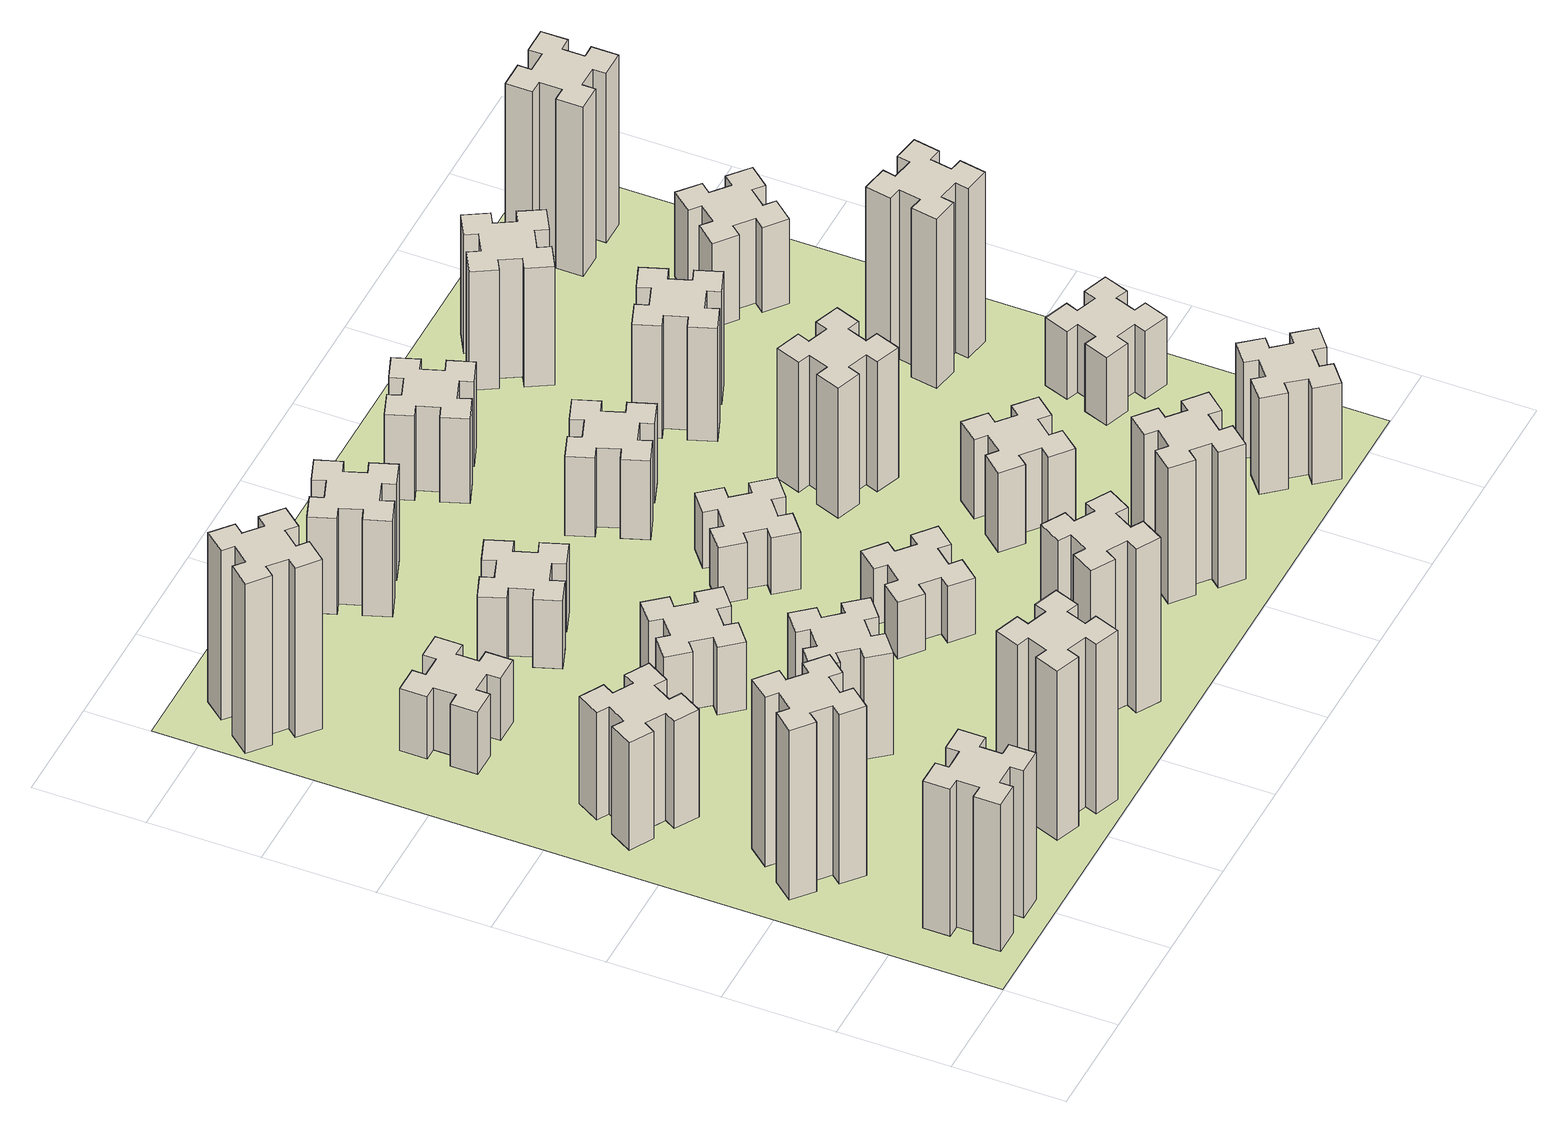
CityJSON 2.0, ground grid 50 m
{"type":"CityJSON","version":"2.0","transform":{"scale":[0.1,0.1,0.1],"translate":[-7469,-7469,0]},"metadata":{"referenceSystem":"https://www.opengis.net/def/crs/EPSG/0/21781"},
"CityObjects":{
"building1":{"type":"Building","attributes":{"class":"1000","function":"1000","usage":"1000","yearOfConstruction":2016,"roofType":"1000","measuredHeight":78,"storeysAboveGround":30,"storeysBelowGround":0},"geometry":[{"type":"Solid","lod":"1","boundaries":[[[[0,1,2,3,4,5,6,7,8,9,10,11,12,13,14,15,16,17,18,19]],[[17,16,20,21]],[[16,15,22,20]],[[15,14,23,22]],[[14,13,24,23]],[[13,12,25,24]],[[12,11,26,25]],[[11,10,27,26]],[[10,9,28,27]],[[9,8,29,28]],[[8,7,30,29]],[[7,6,31,30]],[[6,5,32,31]],[[5,4,33,32]],[[4,3,34,33]],[[3,2,35,34]],[[2,1,36,35]],[[1,0,37,36]],[[0,19,38,37]],[[19,18,39,38]],[[18,17,21,39]],[[24,25,26,27,28,29,30,31,32,33,34,35,36,37,38,39,21,20,22,23]]]]}]},
"building2":{"type":"Building","attributes":{"class":"1000","function":"1000","usage":"1000","yearOfConstruction":2016,"roofType":"1000","measuredHeight":90,"storeysAboveGround":30,"storeysBelowGround":0},"geometry":[{"type":"Solid","lod":"1","boundaries":[[[[40,41,42,43,44,45,46,47,48,49,50,51,52,53,54,55,56,57,58,59]],[[57,56,60,61]],[[56,55,62,60]],[[55,54,63,62]],[[54,53,64,63]],[[53,52,65,64]],[[52,51,66,65]],[[51,50,67,66]],[[50,49,68,67]],[[49,48,69,68]],[[48,47,70,69]],[[47,46,71,70]],[[46,45,72,71]],[[45,44,73,72]],[[44,43,74,73]],[[43,42,75,74]],[[42,41,76,75]],[[41,40,77,76]],[[40,59,78,77]],[[59,58,79,78]],[[58,57,61,79]],[[64,65,66,67,68,69,70,71,72,73,74,75,76,77,78,79,61,60,62,63]]]]}]},
"building3":{"type":"Building","attributes":{"class":"1000","function":"1000","usage":"1000","yearOfConstruction":2016,"roofType":"1000","measuredHeight":57,"storeysAboveGround":30,"storeysBelowGround":0},"geometry":[{"type":"Solid","lod":"1","boundaries":[[[[80,81,82,83,84,85,86,87,88,89,90,91,92,93,94,95,96,97,98,99]],[[97,96,100,101]],[[96,95,102,100]],[[95,94,103,102]],[[94,93,104,103]],[[93,92,105,104]],[[92,91,106,105]],[[91,90,107,106]],[[90,89,108,107]],[[89,88,109,108]],[[88,87,110,109]],[[87,86,111,110]],[[86,85,112,111]],[[85,84,113,112]],[[84,83,114,113]],[[83,82,115,114]],[[82,81,116,115]],[[81,80,117,116]],[[80,99,118,117]],[[99,98,119,118]],[[98,97,101,119]],[[104,105,106,107,108,109,110,111,112,113,114,115,116,117,118,119,101,100,102,103]]]]}]},
"building4":{"type":"Building","attributes":{"class":"1000","function":"1000","usage":"1000","yearOfConstruction":2016,"roofType":"1000","measuredHeight":90,"storeysAboveGround":30,"storeysBelowGround":0},"geometry":[{"type":"Solid","lod":"1","boundaries":[[[[120,121,122,123,124,125,126,127,128,129,130,131,132,133,134,135,136,137,138,139]],[[137,136,140,141]],[[136,135,142,140]],[[135,134,143,142]],[[134,133,144,143]],[[133,132,145,144]],[[132,131,146,145]],[[131,130,147,146]],[[130,129,148,147]],[[129,128,149,148]],[[128,127,150,149]],[[127,126,151,150]],[[126,125,152,151]],[[125,124,153,152]],[[124,123,154,153]],[[123,122,155,154]],[[122,121,156,155]],[[121,120,157,156]],[[120,139,158,157]],[[139,138,159,158]],[[138,137,141,159]],[[144,145,146,147,148,149,150,151,152,153,154,155,156,157,158,159,141,140,142,143]]]]}]},
"building5":{"type":"Building","attributes":{"class":"1000","function":"1000","usage":"1000","yearOfConstruction":2016,"roofType":"1000","measuredHeight":33,"storeysAboveGround":30,"storeysBelowGround":0},"geometry":[{"type":"Solid","lod":"1","boundaries":[[[[160,161,162,163,164,165,166,167,168,169,170,171,172,173,174,175,176,177,178,179]],[[177,176,180,181]],[[176,175,182,180]],[[175,174,183,182]],[[174,173,184,183]],[[173,172,185,184]],[[172,171,186,185]],[[171,170,187,186]],[[170,169,188,187]],[[169,168,189,188]],[[168,167,190,189]],[[167,166,191,190]],[[166,165,192,191]],[[165,164,193,192]],[[164,163,194,193]],[[163,162,195,194]],[[162,161,196,195]],[[161,160,197,196]],[[160,179,198,197]],[[179,178,199,198]],[[178,177,181,199]],[[184,185,186,187,188,189,190,191,192,193,194,195,196,197,198,199,181,180,182,183]]]]}]},
"building6":{"type":"Building","attributes":{"class":"1000","function":"1000","usage":"1000","yearOfConstruction":2016,"roofType":"1000","measuredHeight":90,"storeysAboveGround":30,"storeysBelowGround":0},"geometry":[{"type":"Solid","lod":"1","boundaries":[[[[200,201,202,203,204,205,206,207,208,209,210,211,212,213,214,215,216,217,218,219]],[[217,216,220,221]],[[216,215,222,220]],[[215,214,223,222]],[[214,213,224,223]],[[213,212,225,224]],[[212,211,226,225]],[[211,210,227,226]],[[210,209,228,227]],[[209,208,229,228]],[[208,207,230,229]],[[207,206,231,230]],[[206,205,232,231]],[[205,204,233,232]],[[204,203,234,233]],[[203,202,235,234]],[[202,201,236,235]],[[201,200,237,236]],[[200,219,238,237]],[[219,218,239,238]],[[218,217,221,239]],[[224,225,226,227,228,229,230,231,232,233,234,235,236,237,238,239,221,220,222,223]]]]}]},
"building7":{"type":"Building","attributes":{"class":"1000","function":"1000","usage":"1000","yearOfConstruction":2016,"roofType":"1000","measuredHeight":54,"storeysAboveGround":30,"storeysBelowGround":0},"geometry":[{"type":"Solid","lod":"1","boundaries":[[[[240,241,242,243,244,245,246,247,248,249,250,251,252,253,254,255,256,257,258,259]],[[257,256,260,261]],[[256,255,262,260]],[[255,254,263,262]],[[254,253,264,263]],[[253,252,265,264]],[[252,251,266,265]],[[251,250,267,266]],[[250,249,268,267]],[[249,248,269,268]],[[248,247,270,269]],[[247,246,271,270]],[[246,245,272,271]],[[245,244,273,272]],[[244,243,274,273]],[[243,242,275,274]],[[242,241,276,275]],[[241,240,277,276]],[[240,259,278,277]],[[259,258,279,278]],[[258,257,261,279]],[[264,265,266,267,268,269,270,271,272,273,274,275,276,277,278,279,261,260,262,263]]]]}]},
"building8":{"type":"Building","attributes":{"class":"1000","function":"1000","usage":"1000","yearOfConstruction":2016,"roofType":"1000","measuredHeight":36,"storeysAboveGround":30,"storeysBelowGround":0},"geometry":[{"type":"Solid","lod":"1","boundaries":[[[[280,281,282,283,284,285,286,287,288,289,290,291,292,293,294,295,296,297,298,299]],[[297,296,300,301]],[[296,295,302,300]],[[295,294,303,302]],[[294,293,304,303]],[[293,292,305,304]],[[292,291,306,305]],[[291,290,307,306]],[[290,289,308,307]],[[289,288,309,308]],[[288,287,310,309]],[[287,286,311,310]],[[286,285,312,311]],[[285,284,313,312]],[[284,283,314,313]],[[283,282,315,314]],[[282,281,316,315]],[[281,280,317,316]],[[280,299,318,317]],[[299,298,319,318]],[[298,297,301,319]],[[304,305,306,307,308,309,310,311,312,313,314,315,316,317,318,319,301,300,302,303]]]]}]},
"building9":{"type":"Building","attributes":{"class":"1000","function":"1000","usage":"1000","yearOfConstruction":2016,"roofType":"1000","measuredHeight":87,"storeysAboveGround":30,"storeysBelowGround":0},"geometry":[{"type":"Solid","lod":"1","boundaries":[[[[320,321,322,323,324,325,326,327,328,329,330,331,332,333,334,335,336,337,338,339]],[[337,336,340,341]],[[336,335,342,340]],[[335,334,343,342]],[[334,333,344,343]],[[333,332,345,344]],[[332,331,346,345]],[[331,330,347,346]],[[330,329,348,347]],[[329,328,349,348]],[[328,327,350,349]],[[327,326,351,350]],[[326,325,352,351]],[[325,324,353,352]],[[324,323,354,353]],[[323,322,355,354]],[[322,321,356,355]],[[321,320,357,356]],[[320,339,358,357]],[[339,338,359,358]],[[338,337,341,359]],[[344,345,346,347,348,349,350,351,352,353,354,355,356,357,358,359,341,340,342,343]]]]}]},
"building10":{"type":"Building","attributes":{"class":"1000","function":"1000","usage":"1000","yearOfConstruction":2016,"roofType":"1000","measuredHeight":36,"storeysAboveGround":30,"storeysBelowGround":0},"geometry":[{"type":"Solid","lod":"1","boundaries":[[[[360,361,362,363,364,365,366,367,368,369,370,371,372,373,374,375,376,377,378,379]],[[377,376,380,381]],[[376,375,382,380]],[[375,374,383,382]],[[374,373,384,383]],[[373,372,385,384]],[[372,371,386,385]],[[371,370,387,386]],[[370,369,388,387]],[[369,368,389,388]],[[368,367,390,389]],[[367,366,391,390]],[[366,365,392,391]],[[365,364,393,392]],[[364,363,394,393]],[[363,362,395,394]],[[362,361,396,395]],[[361,360,397,396]],[[360,379,398,397]],[[379,378,399,398]],[[378,377,381,399]],[[384,385,386,387,388,389,390,391,392,393,394,395,396,397,398,399,381,380,382,383]]]]}]},
"building11":{"type":"Building","attributes":{"class":"1000","function":"1000","usage":"1000","yearOfConstruction":2016,"roofType":"1000","measuredHeight":51,"storeysAboveGround":30,"storeysBelowGround":0},"geometry":[{"type":"Solid","lod":"1","boundaries":[[[[400,401,402,403,404,405,406,407,408,409,410,411,412,413,414,415,416,417,418,419]],[[417,416,420,421]],[[416,415,422,420]],[[415,414,423,422]],[[414,413,424,423]],[[413,412,425,424]],[[412,411,426,425]],[[411,410,427,426]],[[410,409,428,427]],[[409,408,429,428]],[[408,407,430,429]],[[407,406,431,430]],[[406,405,432,431]],[[405,404,433,432]],[[404,403,434,433]],[[403,402,435,434]],[[402,401,436,435]],[[401,400,437,436]],[[400,419,438,437]],[[419,418,439,438]],[[418,417,421,439]],[[424,425,426,427,428,429,430,431,432,433,434,435,436,437,438,439,421,420,422,423]]]]}]},
"building12":{"type":"Building","attributes":{"class":"1000","function":"1000","usage":"1000","yearOfConstruction":2016,"roofType":"1000","measuredHeight":30,"storeysAboveGround":30,"storeysBelowGround":0},"geometry":[{"type":"Solid","lod":"1","boundaries":[[[[440,441,442,443,444,445,446,447,448,449,450,451,452,453,454,455,456,457,458,459]],[[457,456,460,461]],[[456,455,462,460]],[[455,454,463,462]],[[454,453,464,463]],[[453,452,465,464]],[[452,451,466,465]],[[451,450,467,466]],[[450,449,468,467]],[[449,448,469,468]],[[448,447,470,469]],[[447,446,471,470]],[[446,445,472,471]],[[445,444,473,472]],[[444,443,474,473]],[[443,442,475,474]],[[442,441,476,475]],[[441,440,477,476]],[[440,459,478,477]],[[459,458,479,478]],[[458,457,461,479]],[[464,465,466,467,468,469,470,471,472,473,474,475,476,477,478,479,461,460,462,463]]]]}]},
"building13":{"type":"Building","attributes":{"class":"1000","function":"1000","usage":"1000","yearOfConstruction":2016,"roofType":"1000","measuredHeight":30,"storeysAboveGround":30,"storeysBelowGround":0},"geometry":[{"type":"Solid","lod":"1","boundaries":[[[[480,481,482,483,484,485,486,487,488,489,490,491,492,493,494,495,496,497,498,499]],[[497,496,500,501]],[[496,495,502,500]],[[495,494,503,502]],[[494,493,504,503]],[[493,492,505,504]],[[492,491,506,505]],[[491,490,507,506]],[[490,489,508,507]],[[489,488,509,508]],[[488,487,510,509]],[[487,486,511,510]],[[486,485,512,511]],[[485,484,513,512]],[[484,483,514,513]],[[483,482,515,514]],[[482,481,516,515]],[[481,480,517,516]],[[480,499,518,517]],[[499,498,519,518]],[[498,497,501,519]],[[504,505,506,507,508,509,510,511,512,513,514,515,516,517,518,519,501,500,502,503]]]]}]},
"building14":{"type":"Building","attributes":{"class":"1000","function":"1000","usage":"1000","yearOfConstruction":2016,"roofType":"1000","measuredHeight":72,"storeysAboveGround":30,"storeysBelowGround":0},"geometry":[{"type":"Solid","lod":"1","boundaries":[[[[520,521,522,523,524,525,526,527,528,529,530,531,532,533,534,535,536,537,538,539]],[[537,536,540,541]],[[536,535,542,540]],[[535,534,543,542]],[[534,533,544,543]],[[533,532,545,544]],[[532,531,546,545]],[[531,530,547,546]],[[530,529,548,547]],[[529,528,549,548]],[[528,527,550,549]],[[527,526,551,550]],[[526,525,552,551]],[[525,524,553,552]],[[524,523,554,553]],[[523,522,555,554]],[[522,521,556,555]],[[521,520,557,556]],[[520,539,558,557]],[[539,538,559,558]],[[538,537,541,559]],[[544,545,546,547,548,549,550,551,552,553,554,555,556,557,558,559,541,540,542,543]]]]}]},
"building15":{"type":"Building","attributes":{"class":"1000","function":"1000","usage":"1000","yearOfConstruction":2016,"roofType":"1000","measuredHeight":42,"storeysAboveGround":30,"storeysBelowGround":0},"geometry":[{"type":"Solid","lod":"1","boundaries":[[[[560,561,562,563,564,565,566,567,568,569,570,571,572,573,574,575,576,577,578,579]],[[577,576,580,581]],[[576,575,582,580]],[[575,574,583,582]],[[574,573,584,583]],[[573,572,585,584]],[[572,571,586,585]],[[571,570,587,586]],[[570,569,588,587]],[[569,568,589,588]],[[568,567,590,589]],[[567,566,591,590]],[[566,565,592,591]],[[565,564,593,592]],[[564,563,594,593]],[[563,562,595,594]],[[562,561,596,595]],[[561,560,597,596]],[[560,579,598,597]],[[579,578,599,598]],[[578,577,581,599]],[[584,585,586,587,588,589,590,591,592,593,594,595,596,597,598,599,581,580,582,583]]]]}]},
"building16":{"type":"Building","attributes":{"class":"1000","function":"1000","usage":"1000","yearOfConstruction":2016,"roofType":"1000","measuredHeight":45,"storeysAboveGround":30,"storeysBelowGround":0},"geometry":[{"type":"Solid","lod":"1","boundaries":[[[[600,601,602,603,604,605,606,607,608,609,610,611,612,613,614,615,616,617,618,619]],[[617,616,620,621]],[[616,615,622,620]],[[615,614,623,622]],[[614,613,624,623]],[[613,612,625,624]],[[612,611,626,625]],[[611,610,627,626]],[[610,609,628,627]],[[609,608,629,628]],[[608,607,630,629]],[[607,606,631,630]],[[606,605,632,631]],[[605,604,633,632]],[[604,603,634,633]],[[603,602,635,634]],[[602,601,636,635]],[[601,600,637,636]],[[600,619,638,637]],[[619,618,639,638]],[[618,617,621,639]],[[624,625,626,627,628,629,630,631,632,633,634,635,636,637,638,639,621,620,622,623]]]]}]},
"building17":{"type":"Building","attributes":{"class":"1000","function":"1000","usage":"1000","yearOfConstruction":2016,"roofType":"1000","measuredHeight":42,"storeysAboveGround":30,"storeysBelowGround":0},"geometry":[{"type":"Solid","lod":"1","boundaries":[[[[640,641,642,643,644,645,646,647,648,649,650,651,652,653,654,655,656,657,658,659]],[[657,656,660,661]],[[656,655,662,660]],[[655,654,663,662]],[[654,653,664,663]],[[653,652,665,664]],[[652,651,666,665]],[[651,650,667,666]],[[650,649,668,667]],[[649,648,669,668]],[[648,647,670,669]],[[647,646,671,670]],[[646,645,672,671]],[[645,644,673,672]],[[644,643,674,673]],[[643,642,675,674]],[[642,641,676,675]],[[641,640,677,676]],[[640,659,678,677]],[[659,658,679,678]],[[658,657,661,679]],[[664,665,666,667,668,669,670,671,672,673,674,675,676,677,678,679,661,660,662,663]]]]}]},
"building18":{"type":"Building","attributes":{"class":"1000","function":"1000","usage":"1000","yearOfConstruction":2016,"roofType":"1000","measuredHeight":69,"storeysAboveGround":30,"storeysBelowGround":0},"geometry":[{"type":"Solid","lod":"1","boundaries":[[[[680,681,682,683,684,685,686,687,688,689,690,691,692,693,694,695,696,697,698,699]],[[697,696,700,701]],[[696,695,702,700]],[[695,694,703,702]],[[694,693,704,703]],[[693,692,705,704]],[[692,691,706,705]],[[691,690,707,706]],[[690,689,708,707]],[[689,688,709,708]],[[688,687,710,709]],[[687,686,711,710]],[[686,685,712,711]],[[685,684,713,712]],[[684,683,714,713]],[[683,682,715,714]],[[682,681,716,715]],[[681,680,717,716]],[[680,699,718,717]],[[699,698,719,718]],[[698,697,701,719]],[[704,705,706,707,708,709,710,711,712,713,714,715,716,717,718,719,701,700,702,703]]]]}]},
"building19":{"type":"Building","attributes":{"class":"1000","function":"1000","usage":"1000","yearOfConstruction":2016,"roofType":"1000","measuredHeight":60,"storeysAboveGround":30,"storeysBelowGround":0},"geometry":[{"type":"Solid","lod":"1","boundaries":[[[[720,721,722,723,724,725,726,727,728,729,730,731,732,733,734,735,736,737,738,739]],[[737,736,740,741]],[[736,735,742,740]],[[735,734,743,742]],[[734,733,744,743]],[[733,732,745,744]],[[732,731,746,745]],[[731,730,747,746]],[[730,729,748,747]],[[729,728,749,748]],[[728,727,750,749]],[[727,726,751,750]],[[726,725,752,751]],[[725,724,753,752]],[[724,723,754,753]],[[723,722,755,754]],[[722,721,756,755]],[[721,720,757,756]],[[720,739,758,757]],[[739,738,759,758]],[[738,737,741,759]],[[744,745,746,747,748,749,750,751,752,753,754,755,756,757,758,759,741,740,742,743]]]]}]},
"building20":{"type":"Building","attributes":{"class":"1000","function":"1000","usage":"1000","yearOfConstruction":2016,"roofType":"1000","measuredHeight":51,"storeysAboveGround":30,"storeysBelowGround":0},"geometry":[{"type":"Solid","lod":"1","boundaries":[[[[760,761,762,763,764,765,766,767,768,769,770,771,772,773,774,775,776,777,778,779]],[[777,776,780,781]],[[776,775,782,780]],[[775,774,783,782]],[[774,773,784,783]],[[773,772,785,784]],[[772,771,786,785]],[[771,770,787,786]],[[770,769,788,787]],[[769,768,789,788]],[[768,767,790,789]],[[767,766,791,790]],[[766,765,792,791]],[[765,764,793,792]],[[764,763,794,793]],[[763,762,795,794]],[[762,761,796,795]],[[761,760,797,796]],[[760,779,798,797]],[[779,778,799,798]],[[778,777,781,799]],[[784,785,786,787,788,789,790,791,792,793,794,795,796,797,798,799,781,780,782,783]]]]}]},
"building21":{"type":"Building","attributes":{"class":"1000","function":"1000","usage":"1000","yearOfConstruction":2016,"roofType":"1000","measuredHeight":63,"storeysAboveGround":30,"storeysBelowGround":0},"geometry":[{"type":"Solid","lod":"1","boundaries":[[[[800,801,802,803,804,805,806,807,808,809,810,811,812,813,814,815,816,817,818,819]],[[817,816,820,821]],[[816,815,822,820]],[[815,814,823,822]],[[814,813,824,823]],[[813,812,825,824]],[[812,811,826,825]],[[811,810,827,826]],[[810,809,828,827]],[[809,808,829,828]],[[808,807,830,829]],[[807,806,831,830]],[[806,805,832,831]],[[805,804,833,832]],[[804,803,834,833]],[[803,802,835,834]],[[802,801,836,835]],[[801,800,837,836]],[[800,819,838,837]],[[819,818,839,838]],[[818,817,821,839]],[[824,825,826,827,828,829,830,831,832,833,834,835,836,837,838,839,821,820,822,823]]]]}]},
"building22":{"type":"Building","attributes":{"class":"1000","function":"1000","usage":"1000","yearOfConstruction":2016,"roofType":"1000","measuredHeight":36,"storeysAboveGround":30,"storeysBelowGround":0},"geometry":[{"type":"Solid","lod":"1","boundaries":[[[[840,841,842,843,844,845,846,847,848,849,850,851,852,853,854,855,856,857,858,859]],[[857,856,860,861]],[[856,855,862,860]],[[855,854,863,862]],[[854,853,864,863]],[[853,852,865,864]],[[852,851,866,865]],[[851,850,867,866]],[[850,849,868,867]],[[849,848,869,868]],[[848,847,870,869]],[[847,846,871,870]],[[846,845,872,871]],[[845,844,873,872]],[[844,843,874,873]],[[843,842,875,874]],[[842,841,876,875]],[[841,840,877,876]],[[840,859,878,877]],[[859,858,879,878]],[[858,857,861,879]],[[864,865,866,867,868,869,870,871,872,873,874,875,876,877,878,879,861,860,862,863]]]]}]},
"building23":{"type":"Building","attributes":{"class":"1000","function":"1000","usage":"1000","yearOfConstruction":2016,"roofType":"1000","measuredHeight":90,"storeysAboveGround":30,"storeysBelowGround":0},"geometry":[{"type":"Solid","lod":"1","boundaries":[[[[880,881,882,883,884,885,886,887,888,889,890,891,892,893,894,895,896,897,898,899]],[[897,896,900,901]],[[896,895,902,900]],[[895,894,903,902]],[[894,893,904,903]],[[893,892,905,904]],[[892,891,906,905]],[[891,890,907,906]],[[890,889,908,907]],[[889,888,909,908]],[[888,887,910,909]],[[887,886,911,910]],[[886,885,912,911]],[[885,884,913,912]],[[884,883,914,913]],[[883,882,915,914]],[[882,881,916,915]],[[881,880,917,916]],[[880,899,918,917]],[[899,898,919,918]],[[898,897,901,919]],[[904,905,906,907,908,909,910,911,912,913,914,915,916,917,918,919,901,900,902,903]]]]}]},
"building24":{"type":"Building","attributes":{"class":"1000","function":"1000","usage":"1000","yearOfConstruction":2016,"roofType":"1000","measuredHeight":45,"storeysAboveGround":30,"storeysBelowGround":0},"geometry":[{"type":"Solid","lod":"1","boundaries":[[[[920,921,922,923,924,925,926,927,928,929,930,931,932,933,934,935,936,937,938,939]],[[937,936,940,941]],[[936,935,942,940]],[[935,934,943,942]],[[934,933,944,943]],[[933,932,945,944]],[[932,931,946,945]],[[931,930,947,946]],[[930,929,948,947]],[[929,928,949,948]],[[928,927,950,949]],[[927,926,951,950]],[[926,925,952,951]],[[925,924,953,952]],[[924,923,954,953]],[[923,922,955,954]],[[922,921,956,955]],[[921,920,957,956]],[[920,939,958,957]],[[939,938,959,958]],[[938,937,941,959]],[[944,945,946,947,948,949,950,951,952,953,954,955,956,957,958,959,941,940,942,943]]]]}]},
"building25":{"type":"Building","attributes":{"class":"1000","function":"1000","usage":"1000","yearOfConstruction":2016,"roofType":"1000","measuredHeight":90,"storeysAboveGround":30,"storeysBelowGround":0},"geometry":[{"type":"Solid","lod":"1","boundaries":[[[[960,961,962,963,964,965,966,967,968,969,970,971,972,973,974,975,976,977,978,979]],[[977,976,980,981]],[[976,975,982,980]],[[975,974,983,982]],[[974,973,984,983]],[[973,972,985,984]],[[972,971,986,985]],[[971,970,987,986]],[[970,969,988,987]],[[969,968,989,988]],[[968,967,990,989]],[[967,966,991,990]],[[966,965,992,991]],[[965,964,993,992]],[[964,963,994,993]],[[963,962,995,994]],[[962,961,996,995]],[[961,960,997,996]],[[960,979,998,997]],[[979,978,999,998]],[[978,977,981,999]],[[984,985,986,987,988,989,990,991,992,993,994,995,996,997,998,999,981,980,982,983]]]]}]},
"landuse1":{"type":"LandUse","attributes":{"name":"plot1","function":"1010"},"geometry":[{"type":"MultiSurface","lod":"1","boundaries":[[[1000,1001,1002,1003]]]}]}
},
"vertices":[
[265,325,0],[265,225,0],[205,225,0],[205,105,0],[325,105,0],[325,165,0],[425,165,0],[425,105,0],[545,105,0],[545,225,0],[485,225,0],[485,325,0],[545,325,0],[545,445,0],[425,445,0],[425,385,0],[325,385,0],[325,445,0],[205,445,0],[205,325,0],[325,385,780],[325,445,780],[425,385,780],[425,445,780],[545,445,780],[545,325,780],[485,325,780],[485,225,780],[545,225,780],[545,105,780],[425,105,780],[425,165,780],[325,165,780],[325,105,780],[205,105,780],[205,225,780],[265,225,780],[265,325,780],[205,325,780],[205,445,780],
[484,1067,0],[408,1132,0],[446,1178,0],[354,1255,0],[277,1163,0],[323,1124,0],[259,1048,0],[213,1086,0],[136,994,0],[228,917,0],[266,963,0],[343,899,0],[304,853,0],[396,776,0],[473,868,0],[427,906,0],[492,983,0],[538,944,0],[615,1036,0],[523,1113,0],[492,983,900],[538,944,900],[427,906,900],[473,868,900],[396,776,900],[304,853,900],[343,899,900],[266,963,900],[228,917,900],[136,994,900],[213,1086,900],[259,1048,900],[323,1124,900],[277,1163,900],[354,1255,900],[446,1178,900],[408,1132,900],[484,1067,900],[523,1113,900],[615,1036,900],
[474,1826,0],[387,1876,0],[417,1928,0],[313,1988,0],[253,1884,0],[305,1854,0],[255,1767,0],[203,1797,0],[143,1693,0],[247,1633,0],[277,1685,0],[364,1635,0],[334,1583,0],[438,1523,0],[498,1627,0],[446,1657,0],[496,1744,0],[548,1714,0],[608,1818,0],[504,1878,0],[496,1744,570],[548,1714,570],[446,1657,570],[498,1627,570],[438,1523,570],[334,1583,570],[364,1635,570],[277,1685,570],[247,1633,570],[143,1693,570],[203,1797,570],[255,1767,570],[305,1854,570],[253,1884,570],[313,1988,570],[417,1928,570],[387,1876,570],[474,1826,570],[504,1878,570],[608,1818,570],
[1029,360,0],[995,266,0],[939,287,0],[897,174,0],[1010,133,0],[1031,189,0],[1125,155,0],[1104,99,0],[1217,57,0],[1258,170,0],[1202,191,0],[1236,285,0],[1292,264,0],[1333,377,0],[1220,418,0],[1200,362,0],[1106,396,0],[1127,452,0],[1014,493,0],[973,380,0],[1106,396,900],[1127,452,900],[1200,362,900],[1220,418,900],[1333,377,900],[1292,264,900],[1236,285,900],[1202,191,900],[1258,170,900],[1217,57,900],[1104,99,900],[1125,155,900],[1031,189,900],[1010,133,900],[897,174,900],[939,287,900],[995,266,900],[1029,360,900],[973,380,900],[1014,493,900],
[425,2485,0],[525,2485,0],[525,2425,0],[645,2425,0],[645,2545,0],[585,2545,0],[585,2645,0],[645,2645,0],[645,2765,0],[525,2765,0],[525,2705,0],[425,2705,0],[425,2765,0],[305,2765,0],[305,2645,0],[365,2645,0],[365,2545,0],[305,2545,0],[305,2425,0],[425,2425,0],[365,2545,330],[305,2545,330],[365,2645,330],[305,2645,330],[305,2765,330],[425,2765,330],[425,2705,330],[525,2705,330],[525,2765,330],[645,2765,330],[645,2645,330],[585,2645,330],[585,2545,330],[645,2545,330],[645,2425,330],[525,2425,330],[525,2485,330],[425,2485,330],[425,2425,330],[305,2425,330],
[384,3387,0],[308,3452,0],[346,3498,0],[254,3575,0],[177,3483,0],[223,3444,0],[159,3368,0],[113,3406,0],[36,3314,0],[128,3237,0],[166,3283,0],[243,3219,0],[204,3173,0],[296,3096,0],[373,3188,0],[327,3226,0],[392,3303,0],[438,3264,0],[515,3356,0],[423,3433,0],[392,3303,900],[438,3264,900],[327,3226,900],[373,3188,900],[296,3096,900],[204,3173,900],[243,3219,900],[166,3283,900],[128,3237,900],[36,3314,900],[113,3406,900],[159,3368,900],[223,3444,900],[177,3483,900],[254,3575,900],[346,3498,900],[308,3452,900],[384,3387,900],[423,3433,900],[515,3356,900],
[1083,1332,0],[1006,1267,0],[968,1313,0],[876,1236,0],[953,1144,0],[999,1183,0],[1063,1106,0],[1017,1068,0],[1094,976,0],[1186,1053,0],[1148,1099,0],[1224,1163,0],[1263,1117,0],[1355,1194,0],[1278,1286,0],[1232,1248,0],[1167,1324,0],[1213,1363,0],[1136,1455,0],[1044,1378,0],[1167,1324,540],[1213,1363,540],[1232,1248,540],[1278,1286,540],[1355,1194,540],[1263,1117,540],[1224,1163,540],[1148,1099,540],[1186,1053,540],[1094,976,540],[1017,1068,540],[1063,1106,540],[999,1183,540],[953,1144,540],[876,1236,540],[968,1313,540],[1006,1267,540],[1083,1332,540],[1044,1378,540],[1136,1455,540],
[1083,1972,0],[1006,1907,0],[968,1953,0],[876,1876,0],[953,1784,0],[999,1823,0],[1063,1746,0],[1017,1708,0],[1094,1616,0],[1186,1693,0],[1148,1739,0],[1224,1803,0],[1263,1757,0],[1355,1834,0],[1278,1926,0],[1232,1888,0],[1167,1964,0],[1213,2003,0],[1136,2095,0],[1044,2018,0],[1167,1964,360],[1213,2003,360],[1232,1888,360],[1278,1926,360],[1355,1834,360],[1263,1757,360],[1224,1803,360],[1148,1739,360],[1186,1693,360],[1094,1616,360],[1017,1708,360],[1063,1746,360],[999,1823,360],[953,1784,360],[876,1876,360],[968,1953,360],[1006,1907,360],[1083,1972,360],[1044,2018,360],[1136,2095,360],
[1657,305,0],[1744,255,0],[1714,203,0],[1818,143,0],[1878,247,0],[1826,277,0],[1876,364,0],[1928,334,0],[1988,438,0],[1884,498,0],[1854,446,0],[1767,496,0],[1797,548,0],[1693,608,0],[1633,504,0],[1685,474,0],[1635,387,0],[1583,417,0],[1523,313,0],[1627,253,0],[1635,387,870],[1583,417,870],[1685,474,870],[1633,504,870],[1693,608,870],[1797,548,870],[1767,496,870],[1854,446,870],[1884,498,870],[1988,438,870],[1928,334,870],[1876,364,870],[1826,277,870],[1878,247,870],[1818,143,870],[1714,203,870],[1744,255,870],[1657,305,870],[1627,253,870],[1523,313,870],
[1106,2475,0],[1200,2509,0],[1220,2453,0],[1333,2494,0],[1292,2607,0],[1236,2586,0],[1202,2680,0],[1258,2700,0],[1217,2813,0],[1104,2772,0],[1125,2716,0],[1031,2682,0],[1010,2738,0],[897,2697,0],[939,2584,0],[995,2605,0],[1029,2511,0],[973,2490,0],[1014,2377,0],[1127,2419,0],[1029,2511,360],[973,2490,360],[995,2605,360],[939,2584,360],[897,2697,360],[1010,2738,360],[1031,2682,360],[1125,2716,360],[1104,2772,360],[1217,2813,360],[1258,2700,360],[1202,2680,360],[1236,2586,360],[1292,2607,360],[1333,2494,360],[1220,2453,360],[1200,2509,360],[1106,2475,360],[1127,2419,360],[1014,2377,360],
[1125,3456,0],[1031,3422,0],[1010,3478,0],[897,3437,0],[939,3324,0],[995,3345,0],[1029,3251,0],[973,3230,0],[1014,3117,0],[1127,3159,0],[1106,3215,0],[1200,3249,0],[1220,3193,0],[1333,3234,0],[1292,3347,0],[1236,3326,0],[1202,3420,0],[1258,3440,0],[1217,3553,0],[1104,3512,0],[1202,3420,510],[1258,3440,510],[1236,3326,510],[1292,3347,510],[1333,3234,510],[1220,3193,510],[1200,3249,510],[1106,3215,510],[1127,3159,510],[1014,3117,510],[973,3230,510],[1029,3251,510],[995,3345,510],[939,3324,510],[897,3437,510],[1010,3478,510],[1031,3422,510],[1125,3456,510],[1104,3512,510],[1217,3553,510],
[1746,1163,0],[1823,1099,0],[1784,1053,0],[1876,976,0],[1953,1068,0],[1907,1106,0],[1972,1183,0],[2018,1144,0],[2095,1236,0],[2003,1313,0],[1964,1267,0],[1888,1332,0],[1926,1378,0],[1834,1455,0],[1757,1363,0],[1803,1324,0],[1739,1248,0],[1693,1286,0],[1616,1194,0],[1708,1117,0],[1739,1248,300],[1693,1286,300],[1803,1324,300],[1757,1363,300],[1834,1455,300],[1926,1378,300],[1888,1332,300],[1964,1267,300],[2003,1313,300],[2095,1236,300],[2018,1144,300],[1972,1183,300],[1907,1106,300],[1953,1068,300],[1876,976,300],[1784,1053,300],[1823,1099,300],[1746,1163,300],[1708,1117,300],[1616,1194,300],
[1972,1988,0],[1907,2064,0],[1953,2103,0],[1876,2195,0],[1784,2118,0],[1823,2072,0],[1746,2007,0],[1708,2053,0],[1616,1976,0],[1693,1884,0],[1739,1923,0],[1803,1846,0],[1757,1808,0],[1834,1716,0],[1926,1793,0],[1888,1839,0],[1964,1903,0],[2003,1857,0],[2095,1934,0],[2018,2026,0],[1964,1903,300],[2003,1857,300],[1888,1839,300],[1926,1793,300],[1834,1716,300],[1757,1808,300],[1803,1846,300],[1739,1923,300],[1693,1884,300],[1616,1976,300],[1708,2053,300],[1746,2007,300],[1823,2072,300],[1784,2118,300],[1876,2195,300],[1953,2103,300],[1907,2064,300],[1972,1988,300],[2018,2026,300],[2095,1934,300],
[2486,323,0],[2563,259,0],[2524,213,0],[2616,136,0],[2693,228,0],[2647,266,0],[2712,343,0],[2758,304,0],[2835,396,0],[2743,473,0],[2704,427,0],[2628,492,0],[2666,538,0],[2574,615,0],[2497,523,0],[2543,484,0],[2479,408,0],[2433,446,0],[2356,354,0],[2448,277,0],[2479,408,720],[2433,446,720],[2543,484,720],[2497,523,720],[2574,615,720],[2666,538,720],[2628,492,720],[2704,427,720],[2743,473,720],[2835,396,720],[2758,304,720],[2712,343,720],[2647,266,720],[2693,228,720],[2616,136,720],[2524,213,720],[2563,259,720],[2486,323,720],[2448,277,720],[2356,354,720],
[1965,2716,0],[1871,2682,0],[1850,2738,0],[1737,2697,0],[1779,2584,0],[1835,2605,0],[1869,2511,0],[1813,2490,0],[1854,2377,0],[1967,2419,0],[1946,2475,0],[2040,2509,0],[2060,2453,0],[2173,2494,0],[2132,2607,0],[2076,2586,0],[2042,2680,0],[2098,2700,0],[2057,2813,0],[1944,2772,0],[2042,2680,420],[2098,2700,420],[2076,2586,420],[2132,2607,420],[2173,2494,420],[2060,2453,420],[2040,2509,420],[1946,2475,420],[1967,2419,420],[1854,2377,420],[1813,2490,420],[1869,2511,420],[1835,2605,420],[1779,2584,420],[1737,2697,420],[1850,2738,420],[1871,2682,420],[1965,2716,420],[1944,2772,420],[2057,2813,420],
[1865,3456,0],[1771,3422,0],[1750,3478,0],[1637,3437,0],[1679,3324,0],[1735,3345,0],[1769,3251,0],[1713,3230,0],[1754,3117,0],[1867,3159,0],[1846,3215,0],[1940,3249,0],[1960,3193,0],[2073,3234,0],[2032,3347,0],[1976,3326,0],[1942,3420,0],[1998,3440,0],[1957,3553,0],[1844,3512,0],[1942,3420,450],[1998,3440,450],[1976,3326,450],[2032,3347,450],[2073,3234,450],[1960,3193,450],[1940,3249,450],[1846,3215,450],[1867,3159,450],[1754,3117,450],[1713,3230,450],[1769,3251,450],[1735,3345,450],[1679,3324,450],[1637,3437,450],[1750,3478,450],[1771,3422,450],[1865,3456,450],[1844,3512,450],[1957,3553,450],
[2647,1006,0],[2712,1083,0],[2758,1044,0],[2835,1136,0],[2743,1213,0],[2704,1167,0],[2628,1232,0],[2666,1278,0],[2574,1355,0],[2497,1263,0],[2543,1224,0],[2479,1148,0],[2433,1186,0],[2356,1094,0],[2448,1017,0],[2486,1063,0],[2563,999,0],[2524,953,0],[2616,876,0],[2693,968,0],[2563,999,420],[2524,953,420],[2486,1063,420],[2448,1017,420],[2356,1094,420],[2433,1186,420],[2479,1148,420],[2543,1224,420],[2497,1263,420],[2574,1355,420],[2666,1278,420],[2628,1232,420],[2704,1167,420],[2743,1213,420],[2835,1136,420],[2758,1044,420],[2712,1083,420],[2647,1006,420],[2693,968,420],[2616,876,420],
[2582,1771,0],[2616,1865,0],[2672,1844,0],[2713,1957,0],[2600,1998,0],[2580,1942,0],[2486,1976,0],[2507,2032,0],[2394,2073,0],[2353,1960,0],[2409,1940,0],[2375,1846,0],[2319,1867,0],[2277,1754,0],[2390,1713,0],[2411,1769,0],[2505,1735,0],[2484,1679,0],[2597,1637,0],[2638,1750,0],[2505,1735,690],[2484,1679,690],[2411,1769,690],[2390,1713,690],[2277,1754,690],[2319,1867,690],[2375,1846,690],[2409,1940,690],[2353,1960,690],[2394,2073,690],[2507,2032,690],[2486,1976,690],[2580,1942,690],[2600,1998,690],[2713,1957,690],[2672,1844,690],[2616,1865,690],[2582,1771,690],[2638,1750,690],[2597,1637,690],
[2586,2475,0],[2680,2509,0],[2700,2453,0],[2813,2494,0],[2772,2607,0],[2716,2586,0],[2682,2680,0],[2738,2700,0],[2697,2813,0],[2584,2772,0],[2605,2716,0],[2511,2682,0],[2490,2738,0],[2377,2697,0],[2419,2584,0],[2475,2605,0],[2509,2511,0],[2453,2490,0],[2494,2377,0],[2607,2419,0],[2509,2511,600],[2453,2490,600],[2475,2605,600],[2419,2584,600],[2377,2697,600],[2490,2738,600],[2511,2682,600],[2605,2716,600],[2584,2772,600],[2697,2813,600],[2738,2700,600],[2682,2680,600],[2716,2586,600],[2772,2607,600],[2813,2494,600],[2700,2453,600],[2680,2509,600],[2586,2475,600],[2607,2419,600],[2494,2377,600],
[3368,159,0],[3444,223,0],[3483,177,0],[3575,254,0],[3498,346,0],[3452,308,0],[3387,384,0],[3433,423,0],[3356,515,0],[3264,438,0],[3303,392,0],[3226,327,0],[3188,373,0],[3096,296,0],[3173,204,0],[3219,243,0],[3283,166,0],[3237,128,0],[3314,36,0],[3406,113,0],[3283,166,510],[3237,128,510],[3219,243,510],[3173,204,510],[3096,296,510],[3188,373,510],[3226,327,510],[3303,392,510],[3264,438,510],[3356,515,510],[3433,423,510],[3387,384,510],[3452,308,510],[3498,346,510],[3575,254,510],[3483,177,510],[3444,223,510],[3368,159,510],[3406,113,510],[3314,36,510],
[2716,3347,0],[2666,3434,0],[2718,3464,0],[2658,3568,0],[2554,3508,0],[2584,3456,0],[2497,3406,0],[2467,3458,0],[2363,3398,0],[2423,3294,0],[2475,3324,0],[2525,3237,0],[2473,3207,0],[2533,3103,0],[2637,3163,0],[2607,3215,0],[2694,3265,0],[2724,3213,0],[2828,3273,0],[2768,3377,0],[2694,3265,630],[2724,3213,630],[2607,3215,630],[2637,3163,630],[2533,3103,630],[2473,3207,630],[2525,3237,630],[2475,3324,630],[2423,3294,630],[2363,3398,630],[2467,3458,630],[2497,3406,630],[2584,3456,630],[2554,3508,630],[2658,3568,630],[2718,3464,630],[2666,3434,630],[2716,3347,630],[2768,3377,630],[2828,3273,630],
[3351,1029,0],[3445,995,0],[3424,939,0],[3537,897,0],[3578,1010,0],[3522,1031,0],[3556,1125,0],[3612,1104,0],[3653,1217,0],[3540,1258,0],[3520,1202,0],[3426,1236,0],[3447,1292,0],[3334,1333,0],[3293,1220,0],[3349,1200,0],[3315,1106,0],[3259,1127,0],[3217,1014,0],[3330,973,0],[3315,1106,360],[3259,1127,360],[3349,1200,360],[3293,1220,360],[3334,1333,360],[3447,1292,360],[3426,1236,360],[3520,1202,360],[3540,1258,360],[3653,1217,360],[3612,1104,360],[3556,1125,360],[3522,1031,360],[3578,1010,360],[3537,897,360],[3424,939,360],[3445,995,360],[3351,1029,360],[3330,973,360],[3217,1014,360],
[3435,1787,0],[3452,1885,0],[3511,1875,0],[3532,1993,0],[3414,2014,0],[3404,1955,0],[3305,1972,0],[3316,2031,0],[3197,2052,0],[3177,1934,0],[3236,1924,0],[3218,1825,0],[3159,1836,0],[3138,1717,0],[3257,1697,0],[3267,1756,0],[3365,1738,0],[3355,1679,0],[3473,1658,0],[3494,1777,0],[3365,1738,900],[3355,1679,900],[3267,1756,900],[3257,1697,900],[3138,1717,900],[3159,1836,900],[3218,1825,900],[3236,1924,900],[3177,1934,900],[3197,2052,900],[3316,2031,900],[3305,1972,900],[3404,1955,900],[3414,2014,900],[3532,1993,900],[3511,1875,900],[3452,1885,900],[3435,1787,900],[3494,1777,900],[3473,1658,900],
[3444,2747,0],[3368,2812,0],[3406,2858,0],[3314,2935,0],[3237,2843,0],[3283,2804,0],[3219,2728,0],[3173,2766,0],[3096,2674,0],[3188,2597,0],[3226,2643,0],[3303,2579,0],[3264,2533,0],[3356,2456,0],[3433,2548,0],[3387,2586,0],[3452,2663,0],[3498,2624,0],[3575,2716,0],[3483,2793,0],[3452,2663,450],[3498,2624,450],[3387,2586,450],[3433,2548,450],[3356,2456,450],[3264,2533,450],[3303,2579,450],[3226,2643,450],[3188,2597,450],[3096,2674,450],[3173,2766,450],[3219,2728,450],[3283,2804,450],[3237,2843,450],[3314,2935,450],[3406,2858,450],[3368,2812,450],[3444,2747,450],[3483,2793,450],[3575,2716,450],
[3285,3325,0],[3385,3325,0],[3385,3265,0],[3505,3265,0],[3505,3385,0],[3445,3385,0],[3445,3485,0],[3505,3485,0],[3505,3605,0],[3385,3605,0],[3385,3545,0],[3285,3545,0],[3285,3605,0],[3165,3605,0],[3165,3485,0],[3225,3485,0],[3225,3385,0],[3165,3385,0],[3165,3265,0],[3285,3265,0],[3225,3385,900],[3165,3385,900],[3225,3485,900],[3165,3485,900],[3165,3605,900],[3285,3605,900],[3285,3545,900],[3385,3545,900],[3385,3605,900],[3505,3605,900],[3505,3485,900],[3445,3485,900],[3445,3385,900],[3505,3385,900],[3505,3265,900],[3385,3265,900],[3385,3325,900],[3285,3325,900],[3285,3265,900],[3165,3265,900],
[5,3705,0],[3705,3705,0],[3705,5,0],[5,5,0]
]}
